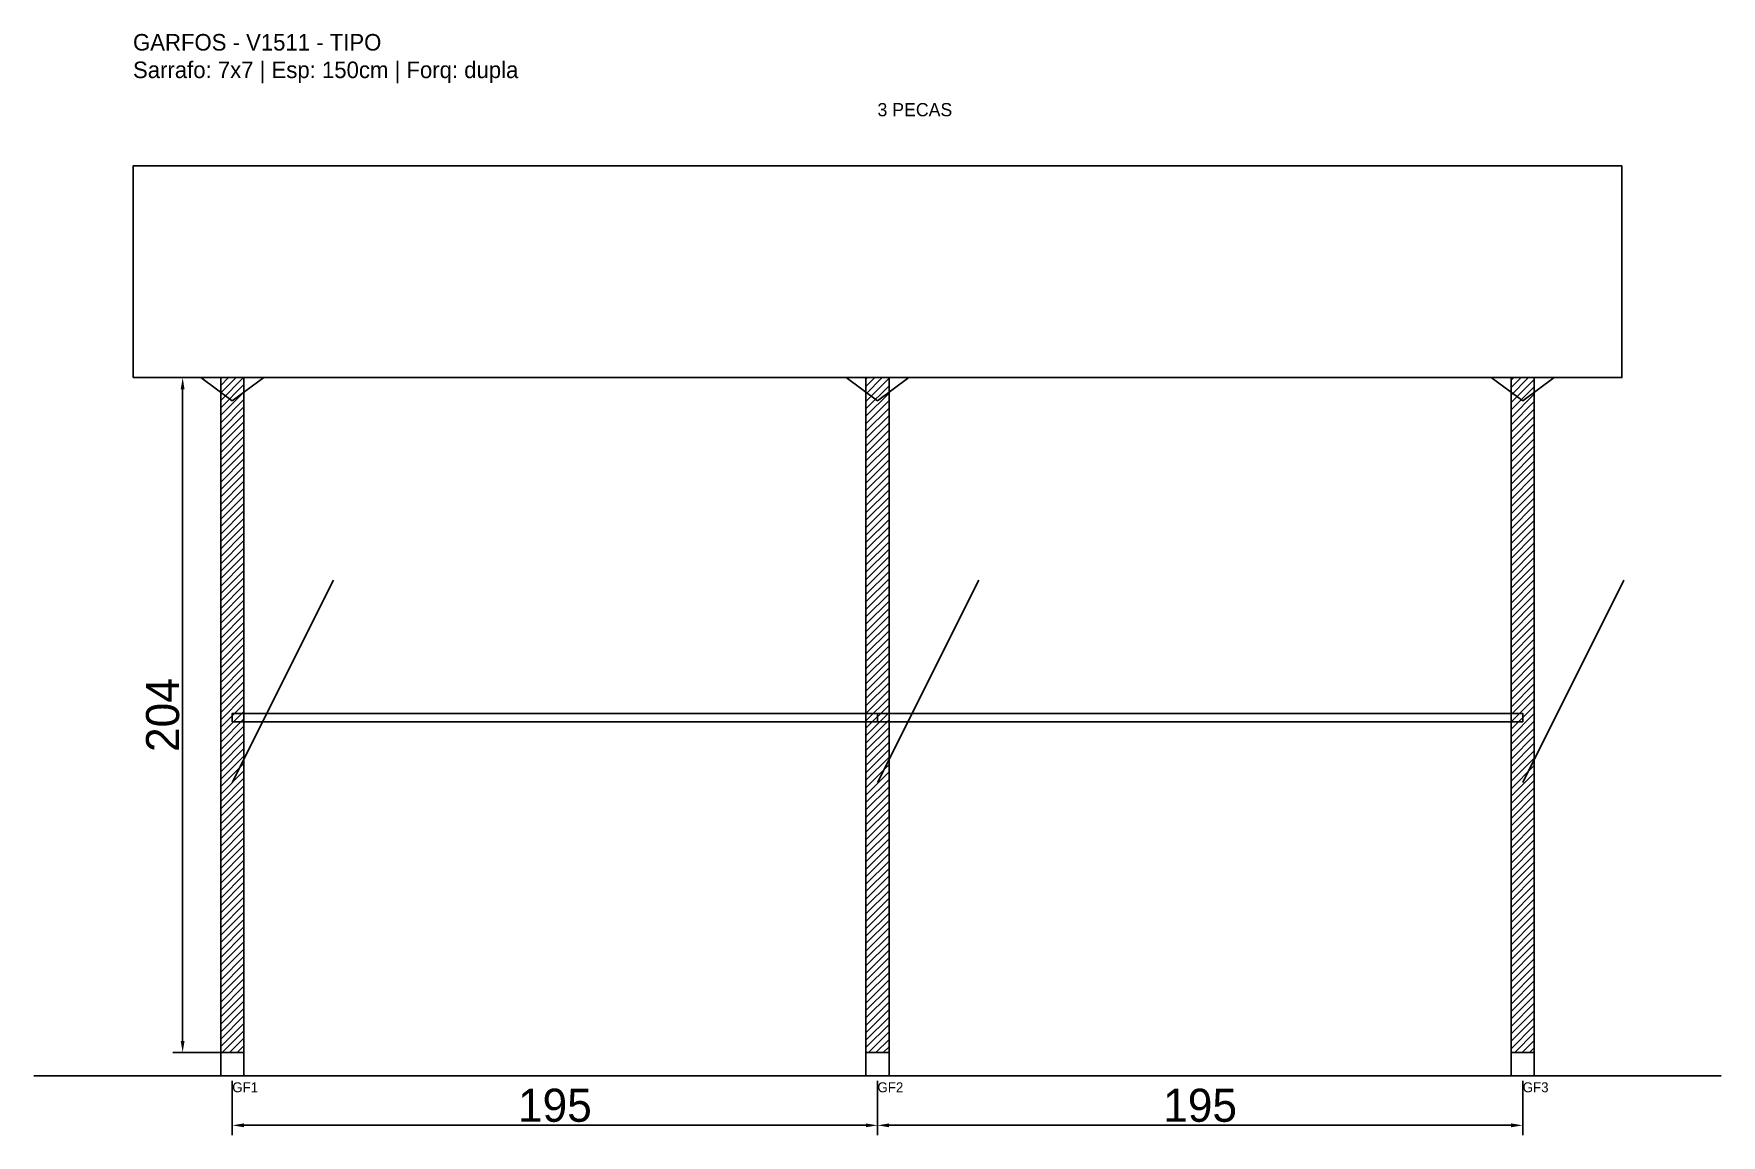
# Model space of a CAD drawing. Header units: metres. Extents: x -30 to 480, y -25 to 308.
import ezdxf

# ---------------------------------------------------------------- set-up
doc = ezdxf.new("R2010")
doc.units = ezdxf.units.M
for name, color, linetype in [('BARRA_ANCORAGEM', 1, 'Continuous'), ('COTA', 241, 'Continuous'), ('GARFOS OK', 3, 'Continuous'), ('NOME DA VIGA', 6, 'Continuous'), ('SARR_7x7', 40, 'Continuous'), ('TIRAS REESCORAMENTO', 252, 'Continuous'), ('VIGAS', 3, 'Continuous')]:
    doc.layers.add(name, color=color, linetype=linetype)
doc.dimstyles.new('EZ DXF', dxfattribs={"dimtxt": 10, "dimasz": 3.5, "dimexe": 3, "dimexo": 1.5, "dimgap": 1, "dimtad": 1, "dimdec": 1, "dimdsep": 46, "dimcen": 2.5, "dimazin": 3, "dimtfac": 1, "dimtmove": 0, "dimatfit": 3})

msp = doc.modelspace()

# ---------------------------------------------------------------- hatches: boundary and pattern name
at = {"layer": 'COTA'}
h = msp.add_hatch(dxfattribs=at)
h.set_pattern_fill('ANSI31', scale=0.5)
h.paths.add_polyline_path([(26.5, 0), (33.5, 0), (33.5, 204), (26.5, 204)])
h = msp.add_hatch(dxfattribs=at)
h.set_pattern_fill('ANSI31', scale=0.5)
h.paths.add_polyline_path([(221.5, 0), (228.5, 0), (228.5, 204), (221.5, 204)])
h = msp.add_hatch(dxfattribs=at)
h.set_pattern_fill('ANSI31', scale=0.5)
h.paths.add_polyline_path([(416.5, 0), (423.5, 0), (423.5, 204), (416.5, 204)])

# ---------------------------------------------------------------- linework, layer by layer
at = {"layer": 'BARRA_ANCORAGEM'}
for p, q in [((30, 81.6), (60.6, 142.8)), ((225, 81.6), (255.6, 142.8)), ((420, 81.6), (450.6, 142.8))]:
    msp.add_line(p, q, dxfattribs=at)
at = {"layer": 'GARFOS OK'}
for p, q in [((30, 197), (20.5, 204)), ((20.5, 204), (39.5, 204)), ((30, 197), (39.5, 204)), ((225, 197), (215.5, 204)), ((215.5, 204), (234.5, 204)), ((225, 197), (234.5, 204)), ((420, 197), (410.5, 204)), ((410.5, 204), (429.5, 204)), ((420, 197), (429.5, 204))]:
    msp.add_line(p, q, dxfattribs=at)
at = {"layer": 'GARFOS OK', "linetype": 'CONTINUOUS'}
msp.add_line((-30, -7), (480, -7), dxfattribs=at)
at = {"layer": 'GARFOS OK'}
for points in [[(26.5, 0), (33.5, 0), (33.5, 204), (26.5, 204), (26.5, 0)], [(221.5, 0), (228.5, 0), (228.5, 204), (221.5, 204), (221.5, 0)], [(416.5, 0), (423.5, 0), (423.5, 204), (416.5, 204), (416.5, 0)]]:
    msp.add_lwpolyline(points, dxfattribs=at)
at = {"layer": 'SARR_7x7'}
for points in [[(26.5, -7), (33.5, -7), (33.5, 0), (26.5, 0), (26.5, -7)], [(221.5, -7), (228.5, -7), (228.5, 0), (221.5, 0), (221.5, -7)], [(416.5, -7), (423.5, -7), (423.5, 0), (416.5, 0), (416.5, -7)]]:
    msp.add_lwpolyline(points, dxfattribs=at)
at = {"layer": 'TIRAS REESCORAMENTO'}
for points in [[(30, 100), (225, 100), (225, 102.5), (30, 102.5), (30, 100)], [(225, 100), (420, 100), (420, 102.5), (225, 102.5), (225, 100)]]:
    msp.add_lwpolyline(points, dxfattribs=at)
at = {"layer": 'VIGAS'}
msp.add_lwpolyline([(0, 204), (450, 204), (450, 268), (0, 268), (0, 204)], dxfattribs=at)

# ---------------------------------------------------------------- texts
at = {"layer": 'NOME DA VIGA'}
for s, height, p in [('3 PECAS', 4, (225, 283)), ('GF1', 3, (30, -12)), ('GF2', 3, (225, -12)), ('GF3', 3, (420, -12))]:
    msp.add_text(s, height=height, dxfattribs=at).set_placement(p)
at = {"layer": 'NOME DA VIGA', "insert": (0, 293), "char_height": 5, "attachment_point": 7}
msp.add_mtext('GARFOS - V1511 - TIPO\\PSarrafo: 7x7 | Esp: 150cm | Forq: dupla', dxfattribs=at)

# ---------------------------------------------------------------- dimensions: what is measured, and where the dimension line sits
at = {"layer": 'COTA'}
msp.add_linear_dim(base=(15, 0), p1=(30, 0), p2=(30, 204), angle=90, dimstyle='EZ DXF', dxfattribs=at).render()
for base, p1, p2 in [((30, -22), (30, -7), (225, -7)), ((225, -22), (225, -7), (420, -7))]:
    msp.add_linear_dim(base=base, p1=p1, p2=p2, dimstyle='EZ DXF', dxfattribs=at).render()

doc.saveas('drawing.dxf')
